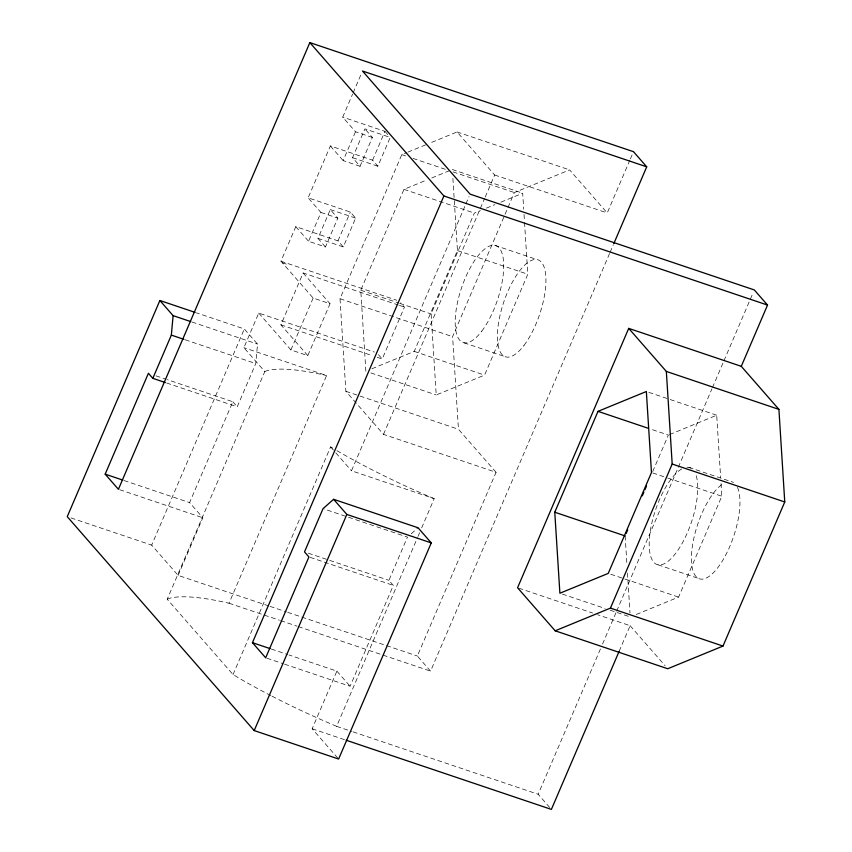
<?xml version="1.0" encoding="UTF-8"?>
<svg xmlns="http://www.w3.org/2000/svg" width="852" height="852" viewBox="0 0 852 852"><rect width="100%" height="100%" fill="white"/><g stroke="black" fill="none" stroke-linecap="round" stroke-linejoin="round"><path stroke-width="0.64" stroke-dasharray="4.26 3.19" d="M166.672 383.006L237.239 406.787L255.77 363.559L257.538 344.112L244.311 328.968L196.429 312.833M268.774 605.942L178.132 575.388L151.667 545.11L244.311 328.968M270.851 695.583A194.842 38.18 23.2 0 1 238.741 677.979L233.033 674.55L167.216 599.244L264.802 371.578L243.906 347.68L258.731 313.089L374.411 352.089M258.731 313.089L290.915 349.927L307.806 355.614L330.033 303.749L313.153 298.051L280.958 261.223L295.782 226.643L337.999 240.871L343.292 246.92L355.635 218.101L350.353 212.052L308.136 197.824L330.374 145.948L372.58 160.176L377.873 166.225L390.227 137.406L364.901 128.876L352.547 157.695L360.045 166.268L372.388 137.449L364.901 128.876M372.388 137.449L355.508 131.762L342.717 117.129L352.6 94.071M353.122 92.857L361.44 73.442M178.132 575.388L202.829 517.75L189.602 502.616L232.83 401.75L167.311 379.662M325.453 246.963L317.956 238.379L330.31 209.571L337.807 218.144L325.453 246.963L308.573 241.265L320.927 212.446L308.136 197.824M360.045 166.268L343.154 160.581L355.508 131.762M307.806 355.614L280.904 324.836L303.142 272.97L398.193 305.005M290.915 349.927L313.153 298.051M337.999 240.871L350.353 212.052M372.58 160.176L384.934 131.357L342.717 117.129M609.563 253.534L430.569 671.152L417.342 656.019L496.077 472.306L383.507 434.371L345.88 391.313L340.033 298.722L401.793 154.627L406.702 152.614M365.87 371.238L360.758 290.223L403.986 189.357L426.948 179.932M167.216 599.244L169.218 598.413A194.842 38.18 23.2 0 1 219.379 601.118L229.028 603.216L326.604 375.551L243.906 347.68M233.033 674.55L330.608 446.885L333.462 448.599M377.212 357.308L382.218 358.99L404.455 307.114L400.674 302.79M421.676 527.878L434.2 498.665L351.493 470.783L465.373 205.098M465.895 203.873L469.026 196.567M371.919 368.756L414.221 351.397L457.449 250.531L452.753 176.151M524.534 222.447L527.803 274.238L484.575 375.104L436.224 394.955L431.112 313.93L474.34 213.075L480.39 210.593M383.507 434.371L484.703 198.239M485.235 197.025L494.671 175.001L457.045 131.953L428.812 143.541M496.077 472.306L458.451 429.259L452.604 336.668L514.363 192.573L569.615 169.899L607.242 212.947L629.884 160.101M337.775 758.067L312.173 728.769L336.881 671.131L288.998 654.986M284.579 664.177L350.108 686.265L393.336 585.399L388.927 580.35L407.458 537.122L324.292 509.091M272.022 696.191A194.842 38.18 23.2 0 0 324.122 720.962L336.615 726.33L417.501 537.623M418.023 536.398L419.589 532.756M630.405 158.898L633.494 151.688M610.085 252.309L613.227 244.982M652.738 471.529L668.362 435.074L650.768 429.142M549.732 807.504L538.155 794.266L600.436 648.947M602.534 644.069L616.145 612.311M616.667 611.097L711.921 388.853M712.442 387.628L723.433 361.983M723.955 360.758L753.264 292.385M619.17 651.237L630.118 625.688L597.603 614.729M636.284 614.473L678.597 597.103L721.825 496.237L720.984 482.956M411.303 533.725L418.044 527.761M264.802 371.578L266.793 370.748A194.842 38.18 23.2 0 1 316.955 373.453L326.604 375.551M407.938 152.114L427.576 144.052M431.783 177.94L449.92 170.496M486.428 208.112L494.895 204.64M500.933 202.158L522.691 193.223L523.692 209.166M669.566 434.573L716.702 415.222L720.654 477.652M457.045 131.953L569.615 169.899M494.671 175.001L607.242 212.947M452.337 169.505L522.691 193.223M401.793 154.627L405.552 155.895M413.05 158.429L446.821 169.814M453.072 171.923L514.363 192.573M352.547 157.695L377.873 166.225M403.986 189.357L474.34 213.075M494.895 245.376L537.111 259.604M457.449 250.531L527.803 274.238M330.31 209.571L355.635 218.101M320.927 212.446L337.807 218.144M317.956 238.379L343.292 246.92M280.958 261.223L396.649 300.213M282.289 262.736L287.912 264.631M360.758 290.223L398.448 302.929M399.705 303.344L431.112 313.93M399.45 305.431L404.455 307.114M648.862 392.357L668.969 399.13M670.226 399.556L716.702 415.222M340.033 298.722L452.604 336.668M464.02 342.802L506.237 357.031M414.221 351.397L484.575 375.104M280.904 324.836L372.207 355.614M688.917 467.375L729.887 481.178M370.897 372.931L436.224 394.955M652.728 472.945L666.541 477.61M667.798 478.036L721.825 496.237M192.009 322.024L257.538 344.112M345.88 391.313L458.451 429.259M185.203 339.778L255.77 363.559M155.969 375.838L166.044 379.236M658.042 564.801L700.248 579.03M610.746 574.237L678.597 597.103M562.405 594.089L605.122 608.488M610.138 610.181L630.246 616.954M518.804 588.168L592.598 613.046M124.072 480.528L189.602 502.616M308.286 553.172L328.446 559.966M329.703 560.392L388.927 580.35M119.663 489.708L202.829 517.75M310.171 557.368L393.336 585.399M71.025 517.931L151.667 545.11M270.031 606.368L286.4 611.885M287.656 612.311L417.342 656.019M229.028 603.216L263.034 614.686M264.301 615.112L279.413 620.203M280.67 620.629L297.05 626.145M298.307 626.571L430.569 671.152M271.351 649.043L287.731 654.56M266.942 658.234L283.322 663.751M336.615 726.33L351.738 731.421M352.994 731.847L538.155 794.266M312.173 728.769L344.911 739.802M434.2 498.665L421.697 493.297A194.842 38.18 23.2 0 1 336.327 450.314M384.934 131.357L387.958 134.818M330.374 145.948L343.154 160.581M295.782 226.643L308.573 241.265M630.118 625.688L665.124 665.742M378.437 354.666L382.218 358.99M303.142 272.97L330.033 303.749M330.608 446.885L334.964 451.858M335.826 452.859L351.493 470.783M232.83 401.75L237.239 406.787M336.881 671.131L350.108 686.265M625.134 535.929L626.976 565.153M627.477 573.119L629.99 612.971M524.033 214.47L524.449 221.115M737.417 487.301A51.163 18.957 -71.4 0 1 720.398 564.035A51.163 18.957 -71.4 0 1 691.473 555.493A51.163 18.957 -71.4 0 1 723.795 483.286M731.122 481.604A51.163 18.957 -71.4 0 1 733.444 482.498M696.222 475.725A51.163 18.957 -71.4 0 1 675.817 553.129A51.163 18.957 -71.4 0 1 649.522 537.271A51.163 18.957 -71.4 0 1 683.538 468.078M686.872 467.258A51.163 18.957 -71.4 0 1 691.228 468.27M481.795 331.13A51.163 18.957 -71.4 0 0 499.219 247.975A51.163 18.957 -71.4 0 0 457.354 303.163A51.163 18.957 -71.4 0 0 481.795 331.13M524.012 345.358A51.163 18.957 -71.4 0 0 541.435 262.214A51.163 18.957 -71.4 0 0 499.57 317.391A51.163 18.957 -71.4 0 0 524.012 345.358"/><path stroke-width="1.28" d="M152.817 378.331L171.348 335.102L173.105 315.645L159.878 300.511L67.244 516.653L254.205 730.579L338.627 759.036L431.272 542.894L418.044 527.761L333.611 499.304L323.025 508.665L304.505 551.894L308.914 556.942L265.686 657.808L252.448 642.674L443.903 195.981L309.851 42.6L118.407 489.293L105.179 474.149L148.408 373.282L152.817 378.331L165.416 382.58M254.205 730.579L346.839 514.438L333.611 499.304M613.749 243.757L646.721 166.832L633.494 151.688L309.851 42.6M628.723 328.382L517.558 587.752L555.174 630.799L667.744 668.745L722.997 646.061L784.756 501.966L778.909 409.375L741.283 366.328L628.723 328.382L666.339 371.429L778.909 409.375M554.769 512.222L598.008 411.356L646.348 391.505L651.471 472.53L608.232 573.396L559.892 593.237L554.769 512.222L625.134 535.929M626.167 533.501L627.732 529.859M642.323 495.832L643.878 492.19M644.921 489.751L646.487 486.109M555.174 630.799L610.426 608.115L672.185 464.02L666.339 371.429M619.17 651.237L551.382 809.4L346.168 740.228M741.283 366.328L767.535 305.069L754.308 289.936L470.07 194.128L362.483 71.014L646.721 166.832M443.903 195.981L767.535 305.069M598.008 411.356L648.255 428.29M672.185 464.02L784.756 501.966M159.878 300.511L195.161 312.407M173.105 315.645L190.752 321.598M171.348 335.102L183.947 339.352M346.839 514.438L431.272 542.894M610.426 608.115L722.997 646.061M105.179 474.149L122.816 480.102M252.448 642.674L270.095 648.617"/></g></svg>
